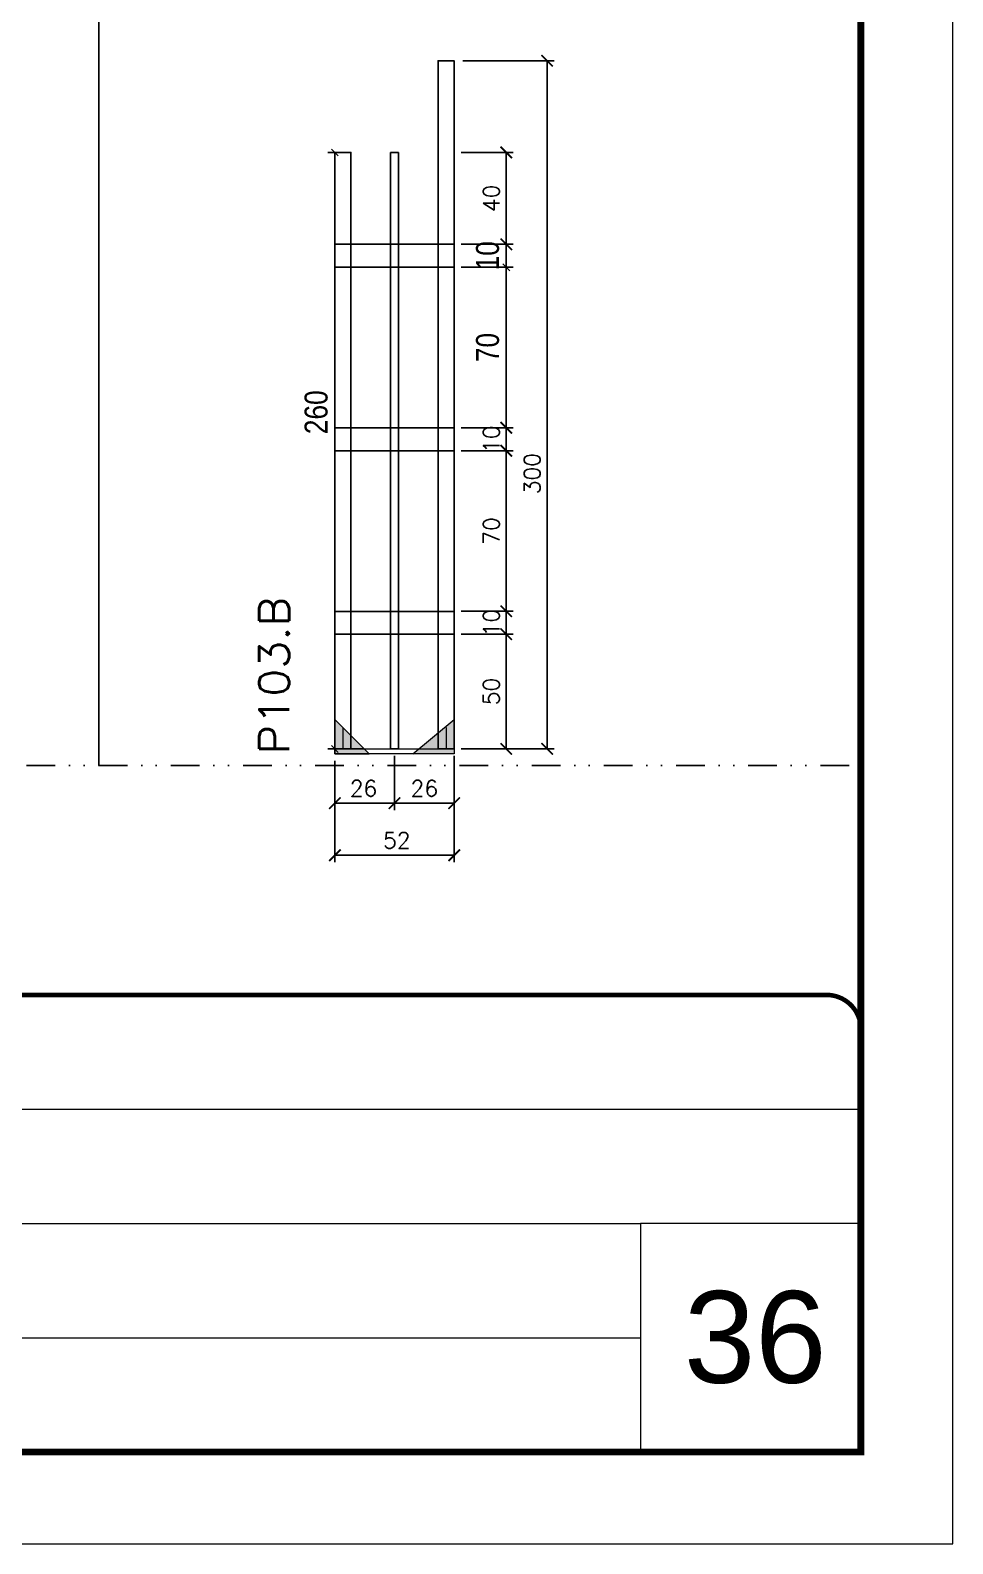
# Model space of a CAD drawing. Header units: millimetres. Extents: x 169816 to 178745, y 96537 to 113647.
# Drawn here: x 175654 to 176056, y 102280 to 102940 of the extents above; entities that cross this region are included whole.
import ezdxf

# ---------------------------------------------------------------- set-up
doc = ezdxf.new("R2010")
doc.units = ezdxf.units.MM
for name, pattern in [('CONTINUO', [0]), ('DASHED', [0.75, 0.5, -0.25]), ('DIVIDE2', [0.625, 0.25, -0.125, 0, -0.125, 0, -0.125]), ('HIDDEN', [0.375, 0.25, -0.125])]:
    doc.linetypes.add(name, pattern=pattern)
for name, color, linetype, lineweight in [('CARIMBO', 255, 'Continuous', 9), ('Folhas', 255, 'Continuous', 9), ('Madeira', 126, 'Continuous', 18), ('Sarr 2.2x7', 40, 'Continuous', 9), ('SARRAFO DE PRESSAO', 251, 'DASHED', 9), ('Texto Seção', 7, 'Continuous', 15)]:
    doc.layers.add(name, color=color, linetype=linetype, lineweight=lineweight)
for name, color, linetype in [('COTA', 241, 'Continuous'), ('Nível', 160, 'Continuous'), ('SARR_2.2x10', 60, 'Continuous'), ('SARR_3.5x7', 81, 'Continuous'), ('SARR_7x7', 40, 'Continuous'), ('Texto Nível', 251, 'Continuous')]:
    doc.layers.add(name, color=color, linetype=linetype)
doc.styles.add('ARIAL', font='arial.ttf')
doc.styles.add('COTA TECNICA', font='techl___.ttf', dxfattribs={"height": 10})
doc.styles.add('REGUA-120', font='ROMANS.shx', dxfattribs={"height": 15})
doc.styles.add('ROMANS', font='romans.shx')
doc.dimstyles.new('Cota Paínel', dxfattribs={"dimtxt": 7, "dimasz": 5, "dimexe": 3, "dimexo": 3, "dimgap": 3, "dimtad": 1, "dimdec": 1, "dimzin": 12, "dimdsep": 46, "dimtxsty": 'ROMANS', "dimblk": 'ARCHTICK', "dimcen": 0, "dimclrd": 4, "dimclre": 4, "dimclrt": 1, "dimadec": 1, "dimazin": 3, "dimtfac": 1, "dimtdec": 1, "dimtmove": 0, "dimatfit": 3, "dimldrblk": 'OBLIQUE', "dimfxl": 1, "dimtolj": 1, "dimtzin": 12, "dimarcsym": 0})
doc.dimstyles.new('PAINEL', dxfattribs={"dimtxt": 10, "dimasz": 3, "dimexe": 3, "dimexo": 3, "dimgap": 3, "dimtad": 1, "dimdec": 1, "dimzin": 12, "dimdsep": 46, "dimtxsty": 'COTA TECNICA', "dimblk1": 'OBLIQUE', "dimblk2": 'OBLIQUE', "dimsah": 1, "dimcen": 0.9, "dimclrd": 4, "dimclre": 4, "dimclrt": 240, "dimadec": 1, "dimazin": 3, "dimtfac": 1, "dimtdec": 1, "dimtmove": 0, "dimatfit": 3, "dimfxl": 1, "dimtolj": 1, "dimtzin": 12, "dimarcsym": 0})

# ---------------------------------------------------------------- blocks, each defined once
blk = doc.blocks.new('9999999999')
at = {"color": 30, "linetype": 'CONTINUO'}
for p, q in [((98564.56, 34379.64), (99583.98, 34379.64)), ((98564.56, 34329.83), (99487.98, 34329.83)), ((99583.98, 34329.83), (99487.98, 34329.83)), ((99487.98, 34329.83), (99487.98, 34230.21)), ((98564.56, 34280.02), (99487.98, 34280.02))]:
    blk.add_line(p, q, dxfattribs=at)
at = {"color": 30, "linetype": 'CONTINUO', "const_width": 2}
blk.add_lwpolyline([(99583.98, 34230.21), (99583.98, 34414.45, 0.414214), (99568.98, 34429.45), (98228.98, 34429.45, 0.414214), (98213.98, 34414.45), (98213.98, 34245.21, 0.414214), (98228.98, 34230.21), (99583.98, 34230.21)], format="xyb", dxfattribs=at)
at = {"layer": 'Folhas'}
blk.add_lwpolyline([(98138.98, 34190.21), (99623.98, 34190.21), (99623.98, 35240.21), (98138.98, 35240.21)], close=True, dxfattribs=at)
at = {"layer": 'Folhas', "color": 30, "const_width": 3}
blk.add_lwpolyline([(98213.98, 34230.21), (99583.98, 34230.21), (99583.98, 35200.21), (98213.98, 35200.21)], close=True, dxfattribs=at)
blk = doc.blocks.new('_ArchTick')
at = {"color": 0, "linetype": 'ByBlock', "const_width": 0.15}
blk.add_lwpolyline([(-0.5, -0.5), (0.5, 0.5)], dxfattribs=at)
blk = doc.blocks.new('*D1532')
at = {"layer": 'COTA', "color": 4, "lineweight": -2, "transparency": 16777216}
for p, q in [((175786.78, 102608.21), (175786.78, 102577.03)), ((175838.78, 102608.21), (175838.78, 102577.03)), ((175838.78, 102580.03), (175786.78, 102580.03))]:
    blk.add_line(p, q, dxfattribs=at)
at = {"layer": 'Defpoints', "color": 0, "transparency": 16777216}
for p in [(175786.78, 102611.21), (175838.78, 102611.21), (175786.78, 102580.03)]:
    blk.add_point(p, dxfattribs=at)
at = {"layer": 'COTA', "color": 4, "lineweight": -2, "transparency": 16777216, "xscale": 5, "yscale": 5, "zscale": 5, "rotation": 180}
blk.add_blockref('_ArchTick', (175786.78, 102580.03), dxfattribs=at)
at = {"layer": 'COTA', "color": 4, "lineweight": -2, "transparency": 16777216, "xscale": 5, "yscale": 5, "zscale": 5}
blk.add_blockref('_ArchTick', (175838.78, 102580.03), dxfattribs=at)
at = {"layer": 'COTA', "color": 1, "transparency": 16777216, "insert": (175813.78, 102586.53), "char_height": 7, "attachment_point": 5, "style": 'ROMANS'}
blk.add_mtext('\\A1;52', dxfattribs=at)
blk = doc.blocks.new('_Oblique')
at = {"color": 0, "linetype": 'ByBlock', "lineweight": -2}
blk.add_line((-0.5, -0.5), (0.5, 0.5), dxfattribs=at)
blk = doc.blocks.new('*D1533')
at = {"layer": 'COTA', "color": 4, "lineweight": -2, "transparency": 16777216}
for p, q in [((175786.78, 102621.21), (175786.78, 102599.71)), ((175812.78, 102623.41), (175812.78, 102599.71)), ((175812.78, 102602.71), (175786.78, 102602.71))]:
    blk.add_line(p, q, dxfattribs=at)
at = {"layer": 'Defpoints', "color": 0, "transparency": 16777216}
for p in [(175786.78, 102624.21), (175812.78, 102626.41), (175786.78, 102602.71)]:
    blk.add_point(p, dxfattribs=at)
at = {"layer": 'COTA', "color": 4, "lineweight": -2, "transparency": 16777216, "xscale": 5, "yscale": 5, "zscale": 5, "rotation": 180}
blk.add_blockref('_ArchTick', (175786.78, 102602.71), dxfattribs=at)
at = {"layer": 'COTA', "color": 4, "lineweight": -2, "transparency": 16777216, "xscale": 5, "yscale": 5, "zscale": 5}
blk.add_blockref('_ArchTick', (175812.78, 102602.71), dxfattribs=at)
at = {"layer": 'COTA', "color": 1, "transparency": 16777216, "insert": (175799.28, 102609.21), "char_height": 7, "attachment_point": 5, "style": 'ROMANS'}
blk.add_mtext('\\A1;26', dxfattribs=at)
blk = doc.blocks.new('*D1534')
at = {"layer": 'COTA', "color": 4, "lineweight": -2, "transparency": 16777216}
for p, q in [((175812.78, 102623.41), (175812.78, 102599.71)), ((175838.78, 102623.41), (175838.78, 102599.71)), ((175838.78, 102602.71), (175812.78, 102602.71))]:
    blk.add_line(p, q, dxfattribs=at)
at = {"layer": 'Defpoints', "color": 0, "transparency": 16777216}
for p in [(175812.78, 102626.41), (175838.78, 102626.41), (175812.78, 102602.71)]:
    blk.add_point(p, dxfattribs=at)
at = {"layer": 'COTA', "color": 4, "lineweight": -2, "transparency": 16777216, "xscale": 5, "yscale": 5, "zscale": 5, "rotation": 180}
blk.add_blockref('_ArchTick', (175812.78, 102602.71), dxfattribs=at)
at = {"layer": 'COTA', "color": 4, "lineweight": -2, "transparency": 16777216, "xscale": 5, "yscale": 5, "zscale": 5}
blk.add_blockref('_ArchTick', (175838.78, 102602.71), dxfattribs=at)
at = {"layer": 'COTA', "color": 1, "transparency": 16777216, "insert": (175825.78, 102609.21), "char_height": 7, "attachment_point": 5, "style": 'ROMANS'}
blk.add_mtext('\\A1;26', dxfattribs=at)
blk = doc.blocks.new('*D1535')
at = {"layer": 'COTA', "color": 4, "lineweight": -2, "transparency": 16777216}
for p, q in [((175841.78, 102676.41), (175864.48, 102676.41)), ((175861.48, 102626.41), (175861.48, 102676.41)), ((175841.78, 102626.41), (175864.48, 102626.41))]:
    blk.add_line(p, q, dxfattribs=at)
at = {"layer": 'Defpoints', "color": 0, "transparency": 16777216}
for p in [(175838.78, 102676.41), (175861.48, 102676.41), (175838.78, 102626.41)]:
    blk.add_point(p, dxfattribs=at)
at = {"layer": 'COTA', "color": 4, "lineweight": -2, "transparency": 16777216, "xscale": 5, "yscale": 5, "zscale": 5}
for p, rotation in [((175861.48, 102676.41), 90), ((175861.48, 102626.41), 270)]:
    blk.add_blockref('_ArchTick', p, dxfattribs=dict(at, rotation=rotation))
at = {"layer": 'COTA', "color": 1, "transparency": 16777216, "insert": (175854.98, 102651.41), "char_height": 7, "attachment_point": 5, "rotation": 90, "style": 'ROMANS'}
blk.add_mtext('\\A1;50', dxfattribs=at)
blk = doc.blocks.new('*D1536')
at = {"layer": 'COTA', "color": 4, "lineweight": -2, "transparency": 16777216}
for p, q in [((175841.78, 102686.41), (175864.48, 102686.41)), ((175861.48, 102676.41), (175861.48, 102686.41)), ((175841.78, 102676.41), (175864.48, 102676.41))]:
    blk.add_line(p, q, dxfattribs=at)
at = {"layer": 'Defpoints', "color": 0, "transparency": 16777216}
for p in [(175838.78, 102686.41), (175861.48, 102686.41), (175838.78, 102676.41)]:
    blk.add_point(p, dxfattribs=at)
at = {"layer": 'COTA', "color": 4, "lineweight": -2, "transparency": 16777216, "xscale": 5, "yscale": 5, "zscale": 5}
for p, rotation in [((175861.48, 102686.41), 90), ((175861.48, 102676.41), 270)]:
    blk.add_blockref('_ArchTick', p, dxfattribs=dict(at, rotation=rotation))
at = {"layer": 'COTA', "color": 1, "transparency": 16777216, "insert": (175854.98, 102681.41), "char_height": 7, "attachment_point": 5, "rotation": 90, "style": 'ROMANS'}
blk.add_mtext('\\A1;10', dxfattribs=at)
blk = doc.blocks.new('*D1537')
at = {"layer": 'COTA', "color": 4, "lineweight": -2, "transparency": 16777216}
for p, q in [((175841.78, 102756.37), (175864.48, 102756.37)), ((175861.48, 102686.41), (175861.48, 102756.37)), ((175841.78, 102686.41), (175864.48, 102686.41))]:
    blk.add_line(p, q, dxfattribs=at)
at = {"layer": 'Defpoints', "color": 0, "transparency": 16777216}
for p in [(175838.78, 102756.37), (175861.48, 102756.37), (175838.78, 102686.41)]:
    blk.add_point(p, dxfattribs=at)
at = {"layer": 'COTA', "color": 4, "lineweight": -2, "transparency": 16777216, "xscale": 5, "yscale": 5, "zscale": 5}
for p, rotation in [((175861.48, 102756.37), 90), ((175861.48, 102686.41), 270)]:
    blk.add_blockref('_ArchTick', p, dxfattribs=dict(at, rotation=rotation))
at = {"layer": 'COTA', "color": 1, "transparency": 16777216, "insert": (175854.98, 102721.39), "char_height": 7, "attachment_point": 5, "rotation": 90, "style": 'ROMANS'}
blk.add_mtext('\\A1;70', dxfattribs=at)
blk = doc.blocks.new('*D1538')
at = {"layer": 'COTA', "color": 4, "lineweight": -2, "transparency": 16777216}
for p, q in [((175841.78, 102766.41), (175864.48, 102766.41)), ((175861.48, 102756.41), (175861.48, 102766.41)), ((175841.78, 102756.41), (175864.48, 102756.41))]:
    blk.add_line(p, q, dxfattribs=at)
at = {"layer": 'Defpoints', "color": 0, "transparency": 16777216}
for p in [(175838.78, 102766.41), (175861.48, 102766.41), (175838.78, 102756.41)]:
    blk.add_point(p, dxfattribs=at)
at = {"layer": 'COTA', "color": 4, "lineweight": -2, "transparency": 16777216, "xscale": 5, "yscale": 5, "zscale": 5}
for p, rotation in [((175861.48, 102766.41), 90), ((175861.48, 102756.41), 270)]:
    blk.add_blockref('_ArchTick', p, dxfattribs=dict(at, rotation=rotation))
at = {"layer": 'COTA', "color": 1, "transparency": 16777216, "insert": (175854.98, 102761.41), "char_height": 7, "attachment_point": 5, "rotation": 90, "style": 'ROMANS'}
blk.add_mtext('\\A1;10', dxfattribs=at)
blk = doc.blocks.new('*D1539')
at = {"layer": 'COTA', "color": 4, "lineweight": -2, "transparency": 16777216}
for p, q in [((175842.53, 102926.41), (175882.29, 102926.41)), ((175879.29, 102926.41), (175879.29, 102626.41)), ((175841.78, 102626.41), (175882.29, 102626.41))]:
    blk.add_line(p, q, dxfattribs=at)
at = {"layer": 'Defpoints', "color": 0, "transparency": 16777216}
for p in [(175839.53, 102926.41), (175838.78, 102626.41), (175879.29, 102626.41)]:
    blk.add_point(p, dxfattribs=at)
at = {"layer": 'COTA', "color": 4, "lineweight": -2, "transparency": 16777216, "xscale": 5, "yscale": 5, "zscale": 5}
for p, rotation in [((175879.29, 102926.41), 90), ((175879.29, 102626.41), 270)]:
    blk.add_blockref('_ArchTick', p, dxfattribs=dict(at, rotation=rotation))
at = {"layer": 'COTA', "color": 1, "transparency": 16777216, "insert": (175872.79, 102746.41), "char_height": 7, "attachment_point": 5, "rotation": 90, "style": 'ROMANS'}
blk.add_mtext('\\A1;300', dxfattribs=at)
blk = doc.blocks.new('*D1540')
at = {"layer": 'COTA', "color": 4, "lineweight": -2, "transparency": 16777216}
for p, q in [((175841.78, 102886.41), (175864.48, 102886.41)), ((175861.48, 102846.37), (175861.48, 102886.41)), ((175841.78, 102846.37), (175864.48, 102846.37))]:
    blk.add_line(p, q, dxfattribs=at)
at = {"layer": 'Defpoints', "color": 0, "transparency": 16777216}
for p in [(175838.78, 102886.41), (175861.48, 102886.41), (175838.78, 102846.37)]:
    blk.add_point(p, dxfattribs=at)
at = {"layer": 'COTA', "color": 4, "lineweight": -2, "transparency": 16777216, "xscale": 5, "yscale": 5, "zscale": 5}
for p, rotation in [((175861.48, 102886.41), 90), ((175861.48, 102846.37), 270)]:
    blk.add_blockref('_ArchTick', p, dxfattribs=dict(at, rotation=rotation))
at = {"layer": 'COTA', "color": 1, "transparency": 16777216, "insert": (175854.98, 102866.39), "char_height": 7, "attachment_point": 5, "rotation": 90, "style": 'ROMANS'}
blk.add_mtext('\\A1;40', dxfattribs=at)
blk = doc.blocks.new('*D1541')
at = {"layer": 'COTA', "color": 4, "lineweight": -2, "transparency": 16777216}
for p, q in [((175841.78, 102846.37), (175864.48, 102846.37)), ((175861.48, 102836.37), (175861.48, 102846.37)), ((175841.78, 102836.37), (175864.48, 102836.37))]:
    blk.add_line(p, q, dxfattribs=at)
at = {"layer": 'Defpoints', "color": 0, "transparency": 16777216}
for p in [(175838.78, 102846.37), (175861.48, 102846.37), (175838.78, 102836.37)]:
    blk.add_point(p, dxfattribs=at)
at = {"layer": 'COTA', "color": 4, "lineweight": -2, "transparency": 16777216, "xscale": 3, "yscale": 3, "zscale": 3}
for p, rotation in [((175861.48, 102846.37), 90), ((175861.48, 102836.37), 270)]:
    blk.add_blockref('_Oblique', p, dxfattribs=dict(at, rotation=rotation))
at = {"layer": 'COTA', "color": 240, "transparency": 16777216, "insert": (175853.38, 102841.37), "char_height": 10, "attachment_point": 5, "rotation": 90, "style": 'COTA TECNICA'}
blk.add_mtext('\\A1;10', dxfattribs=at)
blk = doc.blocks.new('*D1542')
at = {"layer": 'COTA', "color": 4, "lineweight": -2, "transparency": 16777216}
for p, q in [((175841.78, 102836.37), (175864.48, 102836.37)), ((175861.48, 102836.37), (175861.48, 102766.37)), ((175841.78, 102766.37), (175864.48, 102766.37))]:
    blk.add_line(p, q, dxfattribs=at)
at = {"layer": 'Defpoints', "color": 0, "transparency": 16777216}
for p in [(175838.78, 102836.37), (175838.78, 102766.37), (175861.48, 102766.37)]:
    blk.add_point(p, dxfattribs=at)
at = {"layer": 'COTA', "color": 4, "lineweight": -2, "transparency": 16777216, "xscale": 3, "yscale": 3, "zscale": 3}
for p, rotation in [((175861.48, 102836.37), 90), ((175861.48, 102766.37), 270)]:
    blk.add_blockref('_Oblique', p, dxfattribs=dict(at, rotation=rotation))
at = {"layer": 'COTA', "color": 240, "transparency": 16777216, "insert": (175853.38, 102801.37), "char_height": 10, "attachment_point": 5, "rotation": 90, "style": 'COTA TECNICA'}
blk.add_mtext('\\A1;70', dxfattribs=at)
blk = doc.blocks.new('*D1543')
at = {"layer": 'COTA', "color": 4, "lineweight": -2, "transparency": 16777216}
for p, q in [((175790.78, 102886.41), (175783.78, 102886.41)), ((175786.78, 102886.41), (175786.78, 102626.41)), ((175790.78, 102626.41), (175783.78, 102626.41))]:
    blk.add_line(p, q, dxfattribs=at)
at = {"layer": 'Defpoints', "color": 0, "transparency": 16777216}
for p in [(175793.78, 102886.41), (175786.78, 102626.41), (175793.78, 102626.41)]:
    blk.add_point(p, dxfattribs=at)
at = {"layer": 'COTA', "color": 4, "lineweight": -2, "transparency": 16777216, "xscale": 3, "yscale": 3, "zscale": 3}
for p, rotation in [((175786.78, 102886.41), 90), ((175786.78, 102626.41), 270)]:
    blk.add_blockref('_Oblique', p, dxfattribs=dict(at, rotation=rotation))
at = {"layer": 'COTA', "color": 240, "transparency": 16777216, "insert": (175778.68, 102773.17), "char_height": 10, "attachment_point": 5, "rotation": 90, "style": 'COTA TECNICA'}
blk.add_mtext('\\A1;260', dxfattribs=at)

msp = doc.modelspace()

# ---------------------------------------------------------------- hatches: boundary and pattern name
at = {"layer": 'Madeira'}
h = msp.add_hatch(color=252, dxfattribs=at)
h.dxf.hatch_style = 2
h.paths.add_polyline_path([(175786.78, 102639.21), (175786.78, 102624.21), (175801.78, 102624.21)])
h = msp.add_hatch(color=252, dxfattribs=at)
h.dxf.hatch_style = 2
h.paths.add_polyline_path([(175838.78, 102639.21), (175838.78, 102624.21), (175820.78, 102624.21)])

# ---------------------------------------------------------------- linework, layer by layer
at = {"layer": 'Madeira', "color": 1, "linetype": 'HIDDEN'}
for p, q in [((175790.28, 102635.71), (175790.28, 102626.41)), ((175790.28, 102635.71), (175790.28, 102626.41)), ((175831.78, 102632.21), (175831.78, 102626.41)), ((175835.28, 102635.71), (175835.28, 102626.41)), ((175835.28, 102635.71), (175835.28, 102626.41)), ((175796.61, 102626.41), (175786.78, 102626.41)), ((175796.61, 102626.41), (175786.78, 102626.41)), ((175799.58, 102626.41), (175786.78, 102626.41)), ((175822.98, 102626.41), (175838.78, 102626.41)), ((175828.95, 102626.41), (175838.78, 102626.41)), ((175828.95, 102626.41), (175838.78, 102626.41))]:
    msp.add_line(p, q, dxfattribs=at)
at = {"layer": 'Madeira'}
msp.add_line((175838.78, 102626.41), (175838.78, 102624.21), dxfattribs=at)
msp.add_line((175838.78, 102626.41), (175838.78, 102624.21), dxfattribs=at)
msp.add_line((175838.78, 102626.41), (175838.78, 102624.21), dxfattribs=at)
at = {"layer": 'Madeira', "color": 0}
for points in [[(175786.78, 102639.21), (175786.78, 102624.21), (175801.78, 102624.21), (175786.78, 102639.21)], [(175838.78, 102639.21), (175838.78, 102624.21), (175820.78, 102624.21), (175838.78, 102639.21)]]:
    msp.add_lwpolyline(points, dxfattribs=at)
at = {"layer": 'Nível', "color": 4, "linetype": 'DIVIDE2', "ltscale": 50}
msp.add_line((174646.02, 102619.21), (176016.02, 102619.21), dxfattribs=at)
at = {"layer": 'Sarr 2.2x7'}
msp.add_lwpolyline([(175786.78, 102626.41), (175838.78, 102626.41), (175838.78, 102624.21), (175786.78, 102624.21)], close=True, dxfattribs=at)
msp.add_lwpolyline([(175786.78, 102626.41), (175838.78, 102626.41), (175838.78, 102624.21), (175786.78, 102624.21)], close=True, dxfattribs=at)
at = {"layer": 'SARR_2.2x10'}
for points in [[(175838.78, 102846.37), (175786.78, 102846.37), (175786.78, 102836.37), (175838.78, 102836.37)], [(175838.78, 102846.37), (175786.78, 102846.37), (175786.78, 102836.37), (175838.78, 102836.37)], [(175838.78, 102766.37), (175786.78, 102766.37), (175786.78, 102756.37), (175838.78, 102756.37)], [(175838.78, 102766.37), (175786.78, 102766.37), (175786.78, 102756.37), (175838.78, 102756.37)], [(175838.78, 102686.37), (175786.78, 102686.37), (175786.78, 102676.37), (175838.78, 102676.37)], [(175838.78, 102686.37), (175786.78, 102686.37), (175786.78, 102676.37), (175838.78, 102676.37)]]:
    msp.add_lwpolyline(points, close=True, dxfattribs=at)
at = {"layer": 'SARR_3.5x7'}
for p, q in [((175811.03, 102626.41), (175811.03, 102886.37)), ((175811.03, 102886.37), (175812.78, 102886.37)), ((175811.03, 102626.41), (175811.03, 102886.37)), ((175811.03, 102886.37), (175812.78, 102886.37)), ((175814.53, 102886.37), (175812.78, 102886.37)), ((175814.53, 102886.37), (175812.78, 102886.37)), ((175814.53, 102626.41), (175814.53, 102886.37)), ((175814.53, 102626.41), (175814.53, 102886.37)), ((175811.03, 102626.41), (175812.78, 102626.41)), ((175811.03, 102626.41), (175812.78, 102626.41)), ((175814.53, 102626.41), (175812.78, 102626.41)), ((175814.53, 102626.41), (175812.78, 102626.41))]:
    msp.add_line(p, q, dxfattribs=at)
at = {"layer": 'SARR_7x7'}
for points in [[(175838.78, 102626.41), (175831.78, 102626.41), (175831.78, 102926.41), (175838.78, 102926.41)], [(175838.78, 102626.41), (175831.78, 102626.41), (175831.78, 102926.41), (175838.78, 102926.41)], [(175793.78, 102626.41), (175786.78, 102626.41), (175786.78, 102886.41), (175793.78, 102886.41)], [(175793.78, 102626.41), (175786.78, 102626.41), (175786.78, 102886.41), (175793.78, 102886.41)]]:
    msp.add_lwpolyline(points, close=True, dxfattribs=at)
at = {"layer": 'Texto Nível'}
msp.add_line((175683.94, 102619.21), (175683.94, 103289.93), dxfattribs=at)

# ---------------------------------------------------------------- block references
at = {"layer": 'SARRAFO DE PRESSAO', "color": 6, "linetype": 'ByBlock'}
msp.add_blockref('9999999999', (76432.04, 68089.72), dxfattribs=at)

# ---------------------------------------------------------------- texts
at = {"layer": 'CARIMBO', "style": 'ARIAL'}
msp.add_text('36', height=40, dxfattribs=at).set_placement((175938.88, 102350.07))
at = {"layer": 'Texto Seção', "style": 'REGUA-120', "width": 1.1}
msp.add_text('P103.B', height=13, rotation=90, dxfattribs=at).set_placement((175766.84, 102623.98))

# ---------------------------------------------------------------- dimensions: what is measured, and where the dimension line sits
at = {"layer": 'COTA'}
for base, p1, p2, picture, middle in [((175879.29, 102626.41), (175839.53, 102926.41), (175838.78, 102626.41), '*D1539', (175879.29, 102746.41)), ((175861.48, 102766.41), (175838.78, 102756.41), (175838.78, 102766.41), '*D1538', (175861.48, 102761.41))]:
    dim = msp.add_linear_dim(base=base, p1=p1, p2=p2, angle=90, dimstyle='Cota Paínel', override={"dimtad": 3}, dxfattribs=at)
    dim.commit()
    dim.dimension.update_dxf_attribs({"geometry": picture, "text_midpoint": middle, "dimtype": 160})
for base, p1, p2, angle, dimstyle, picture, middle in [((175786.78, 102626.41), (175793.78, 102886.41), (175793.78, 102626.41), 90, 'PAINEL', '*D1543', (175786.78, 102773.17)), ((175861.48, 102846.37), (175838.78, 102836.37), (175838.78, 102846.37), 90, 'PAINEL', '*D1541', (175861.48, 102841.37)), ((175861.48, 102686.41), (175838.78, 102676.41), (175838.78, 102686.41), 90, 'Cota Paínel', '*D1536', (175861.48, 102681.41)), ((175786.78, 102602.71), (175812.78, 102626.41), (175786.78, 102624.21), 180, 'Cota Paínel', '*D1533', (175799.28, 102602.71)), ((175786.78, 102580.03), (175838.78, 102611.21), (175786.78, 102611.21), 180, 'Cota Paínel', '*D1532', (175813.78, 102580.03))]:
    dim = msp.add_linear_dim(base=base, p1=p1, p2=p2, angle=angle, dimstyle=dimstyle, dxfattribs=at)
    dim.commit()
    dim.dimension.update_dxf_attribs({"geometry": picture, "text_midpoint": middle, "dimtype": 160})
for base, p1, p2, picture, middle in [((175861.48, 102886.41), (175838.78, 102846.37), (175838.78, 102886.41), '*D1540', (175854.98, 102866.39)), ((175861.48, 102756.37), (175838.78, 102686.41), (175838.78, 102756.37), '*D1537', (175854.98, 102721.39))]:
    dim = msp.add_linear_dim(base=base, p1=p1, p2=p2, angle=90, dimstyle='Cota Paínel', override={"dimtad": 3}, dxfattribs=at)
    dim.commit()
    dim.dimension.update_dxf_attribs({"geometry": picture, "text_midpoint": middle})
for base, p1, p2, angle, dimstyle, picture, middle in [((175861.48, 102766.37), (175838.78, 102836.37), (175838.78, 102766.37), 90, 'PAINEL', '*D1542', (175853.38, 102801.37)), ((175861.48, 102676.41), (175838.78, 102626.41), (175838.78, 102676.41), 90, 'Cota Paínel', '*D1535', (175854.98, 102651.41)), ((175812.78, 102602.71), (175838.78, 102626.41), (175812.78, 102626.41), 180, 'Cota Paínel', '*D1534', (175825.78, 102609.21))]:
    dim = msp.add_linear_dim(base=base, p1=p1, p2=p2, angle=angle, dimstyle=dimstyle, dxfattribs=at)
    dim.commit()
    dim.dimension.update_dxf_attribs({"geometry": picture, "text_midpoint": middle})

doc.saveas('drawing.dxf')
